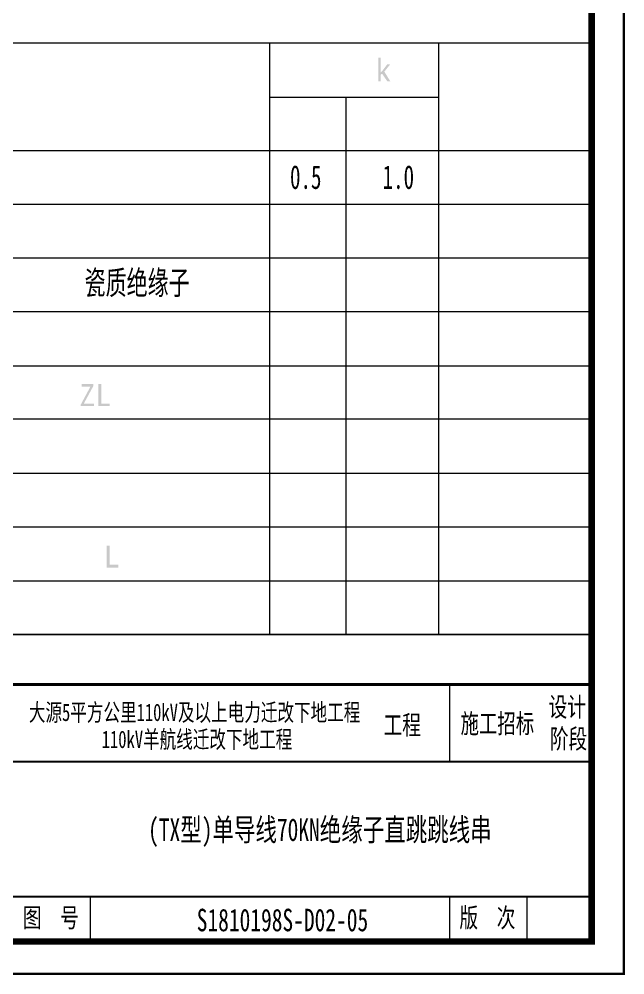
# Model space of a CAD drawing. Extents: x 457 to 4918, y -67 to 391.
# Drawn here: x 2846.5 to 2940.7, y -67.1 to 81.6 of the extents above; entities that cross this region are included whole.
import ezdxf
from ezdxf.enums import TextEntityAlignment as Align

# ---------------------------------------------------------------- set-up
doc = ezdxf.new("R2010")
doc.units = 0
doc.header["$LTSCALE"] = 40
doc.header["$MEASUREMENT"] = 0
doc.layers.get('0').update_dxf_attribs({"linetype": 'CONTINUOUS'})
for name, color, linetype in [('DXF_FRAME', 1, 'CONTINUOUS'), ('TK', 1, 'CONTINUOUS'), ('图框', 7, 'CONTINUOUS'), ('图框－字', 40, 'CONTINUOUS')]:
    doc.layers.add(name, color=color, linetype=linetype)
doc.styles.add('宋体', font='', dxfattribs={"height": 3.75})
doc.styles.add('宋体-0.71', font='', dxfattribs={"width": 0.71})
doc.styles.add('样式 1', font='', dxfattribs={"width": 0.65, "height": 3.5})
doc.styles.get('宋体').set_extended_font_data('宋体')
doc.styles.get('宋体-0.71').set_extended_font_data('SimSun')
doc.styles.get('样式 1').set_extended_font_data('SimSun')

msp = doc.modelspace()

# ---------------------------------------------------------------- hatches: boundary and pattern name
h = msp.add_hatch(color=0)
h.dxf.hatch_style = 2
h.paths.add_polyline_path([(2902.73, 73.32), (2903.07, 73.66), (2903.76, 74.57), (2904.22, 74.57), (2903.3, 73.43), (2904.22, 71.94), (2903.76, 71.94), (2902.96, 73.09), (2902.73, 72.97), (2902.73, 71.94), (2902.39, 71.94), (2902.39, 75.6), (2902.73, 75.6)])
h = msp.add_hatch(color=0)
h.dxf.hatch_style = 2
h.paths.add_polyline_path([(2858.15, 21.42), (2856.1, 21.42), (2856.1, 21.65), (2857.58, 24.4), (2856.21, 24.4), (2856.21, 24.85), (2858.04, 24.85), (2858.04, 24.51), (2856.55, 21.77), (2858.15, 21.77)])
h = msp.add_hatch(color=0)
h.dxf.hatch_style = 2
h.paths.add_polyline_path([(2858.84, 21.42), (2858.84, 24.85), (2859.3, 24.85), (2859.3, 21.77), (2860.56, 21.77), (2860.56, 21.42)])
h = msp.add_hatch(color=0)
h.dxf.hatch_style = 2
h.paths.add_polyline_path([(2860.1, -3.72), (2860.1, -0.29), (2860.56, -0.29), (2860.56, -3.26), (2861.93, -3.26), (2861.93, -3.72)])

# ---------------------------------------------------------------- linework, layer by layer
at = {"const_width": 0.35}
msp.add_lwpolyline([(2520.54, -66.9), (2940.54, -66.9), (2940.54, 230.1), (2520.54, 230.1)], close=True, dxfattribs=at)
at = {"color": 0, "lineweight": 9}
for points in [[(2720.77, -61.9), (2935.54, -61.9), (2935.54, 77.89)], [(2720.77, -5.78), (2935.54, -5.78)], [(2720.77, -14.12), (2935.54, -14.12), (2720.77, -14.12), (2935.54, -14.12)]]:
    msp.add_lwpolyline(points, dxfattribs=at)
at = {"color": 0, "lineweight": 5}
msp.add_lwpolyline([(2935.54, -21.9), (2755.96, -21.9)], close=True, dxfattribs=at)
msp.add_lwpolyline([(2935.54, -21.9), (2755.96, -21.9)], close=True, dxfattribs=at)
at = {"color": 0, "lineweight": 9}
for points in [[(2720.77, 77.89), (2720.77, 77.89), (2935.54, 77.89), (2935.54, 77.89)], [(2885.47, -14.12), (2885.47, -14.12), (2885.47, 77.89), (2885.47, 77.89)], [(2911.76, -14.12), (2911.76, -14.12), (2911.76, 77.89), (2911.76, 77.89)], [(2911.76, 69.43), (2911.76, 69.43), (2885.47, 69.43), (2885.47, 69.43)], [(2897.36, -14.12), (2897.36, -14.12), (2897.36, 69.43), (2897.36, 69.43)], [(2897.36, -14.12), (2897.36, -14.12), (2897.36, 68.74), (2897.36, 68.74)], [(2935.54, 61.09), (2935.54, 61.09), (2720.77, 61.09), (2720.77, 61.09)], [(2935.54, 52.74), (2935.54, 52.74), (2720.77, 52.74), (2720.77, 52.74)], [(2935.54, 44.4), (2935.54, 44.4), (2720.77, 44.4), (2720.77, 44.4)], [(2935.54, 36.05), (2935.54, 36.05), (2720.77, 36.05), (2720.77, 36.05)], [(2935.54, 27.6), (2935.54, 27.6), (2720.77, 27.6), (2720.77, 27.6)], [(2935.54, 19.37), (2935.54, 19.37), (2720.77, 19.37), (2720.77, 19.37)], [(2935.54, 10.91), (2935.54, 10.91), (2720.77, 10.91), (2720.77, 10.91)], [(2935.54, 2.56), (2935.54, 2.56), (2720.77, 2.56), (2720.77, 2.56)]]:
    msp.add_open_spline(points, degree=3, dxfattribs=at)
at = {"color": 0, "lineweight": 5}
msp.add_open_spline([(2755.96, -21.9), (2755.96, -21.9), (2935.54, -21.9), (2935.54, -21.9)], degree=3, dxfattribs=at)
at = {"layer": 'DXF_FRAME'}
msp.add_line((2935.54, -61.9), (2935.54, -26.9), dxfattribs=at)
msp.add_line((2935.54, -61.9), (2935.54, -26.9), dxfattribs=at)
msp.add_line((2935.54, -61.9), (2935.54, -26.9), dxfattribs=at)
at = {"layer": 'TK', "const_width": 1}
msp.add_lwpolyline([(2545.54, -61.9), (2935.54, -61.9), (2935.54, 225.1), (2545.54, 225.1)], close=True, dxfattribs=at)
at = {"layer": '图框', "color": 0, "lineweight": 13}
for p, q in [((2913.45, -21.9), (2913.45, -33.9)), ((2935.45, -21.9), (2935.45, -61.9)), ((2857.54, -54.9), (2857.54, -61.9)), ((2913.45, -54.9), (2913.45, -61.9)), ((2925.45, -54.9), (2925.45, -61.9))]:
    msp.add_line(p, q, dxfattribs=at)
at = {"layer": '图框', "color": 0}
for p, q in [((2755.54, -54.9), (2935.45, -54.9)), ((2935.54, -61.9), (2755.54, -61.9))]:
    msp.add_line(p, q, dxfattribs=at)
at = {"layer": '图框', "color": 0, "lineweight": 60, "const_width": 0.5}
msp.add_lwpolyline([(2755.54, -61.9), (2755.54, -21.9), (2935.54, -21.9)], dxfattribs=at)
at = {"layer": '图框', "color": 0, "lineweight": 30, "const_width": 0.3}
msp.add_lwpolyline([(2755.79, -33.9), (2935.45, -33.9)], dxfattribs=at)

# ---------------------------------------------------------------- texts
at = {"color": 3, "style": '宋体', "width": 0.7}
for s, p in [('大源5平方公里110kV及以上电力迁改下地工程', (2848.02, -27.58)), ('110kV羊航线迁改下地工程 ', (2859.35, -31.78))]:
    msp.add_text(s, height=2.7, dxfattribs=at).set_placement(p)
at = {"color": 0, "style": '宋体', "width": 0.7}
for s, height, p in [('施工招标', 3, (2920.88, -27.92)), ('S1810198S-D02-05', 3.5, (2887.46, -58.54))]:
    msp.add_text(s, height=height, dxfattribs=at).set_placement(p, align=Align.MIDDLE)
at = {"style": '宋体-0.71', "width": 0.7}
msp.add_text('(TX型)单导线70KN绝缘子直跳跳线串', height=3.5, dxfattribs=at).set_placement((2866.56, -46.24))
at = {"color": 1, "char_height": 3.687, "width": 19.0191, "attachment_point": 5, "style": '样式 1'}
for s, insert in [('0.5', (2891.08, 57)), ('1.0', (2905.48, 57)), ('瓷质绝缘子', (2864.86, 40.4))]:
    msp.add_mtext(s, dxfattribs=dict(at, insert=insert))
at = {"layer": '图框－字', "color": 0, "style": '宋体-0.71', "width": 0.71}
for s, p in [('设计', (2928.85, -26.89)), ('工程', (2903.18, -29.7)), ('阶段', (2929.04, -31.85)), ('图  号', (2847.08, -59.67)), ('版  次', (2914.98, -59.67))]:
    msp.add_text(s, height=3, dxfattribs=at).set_placement(p)

doc.saveas('drawing.dxf')
